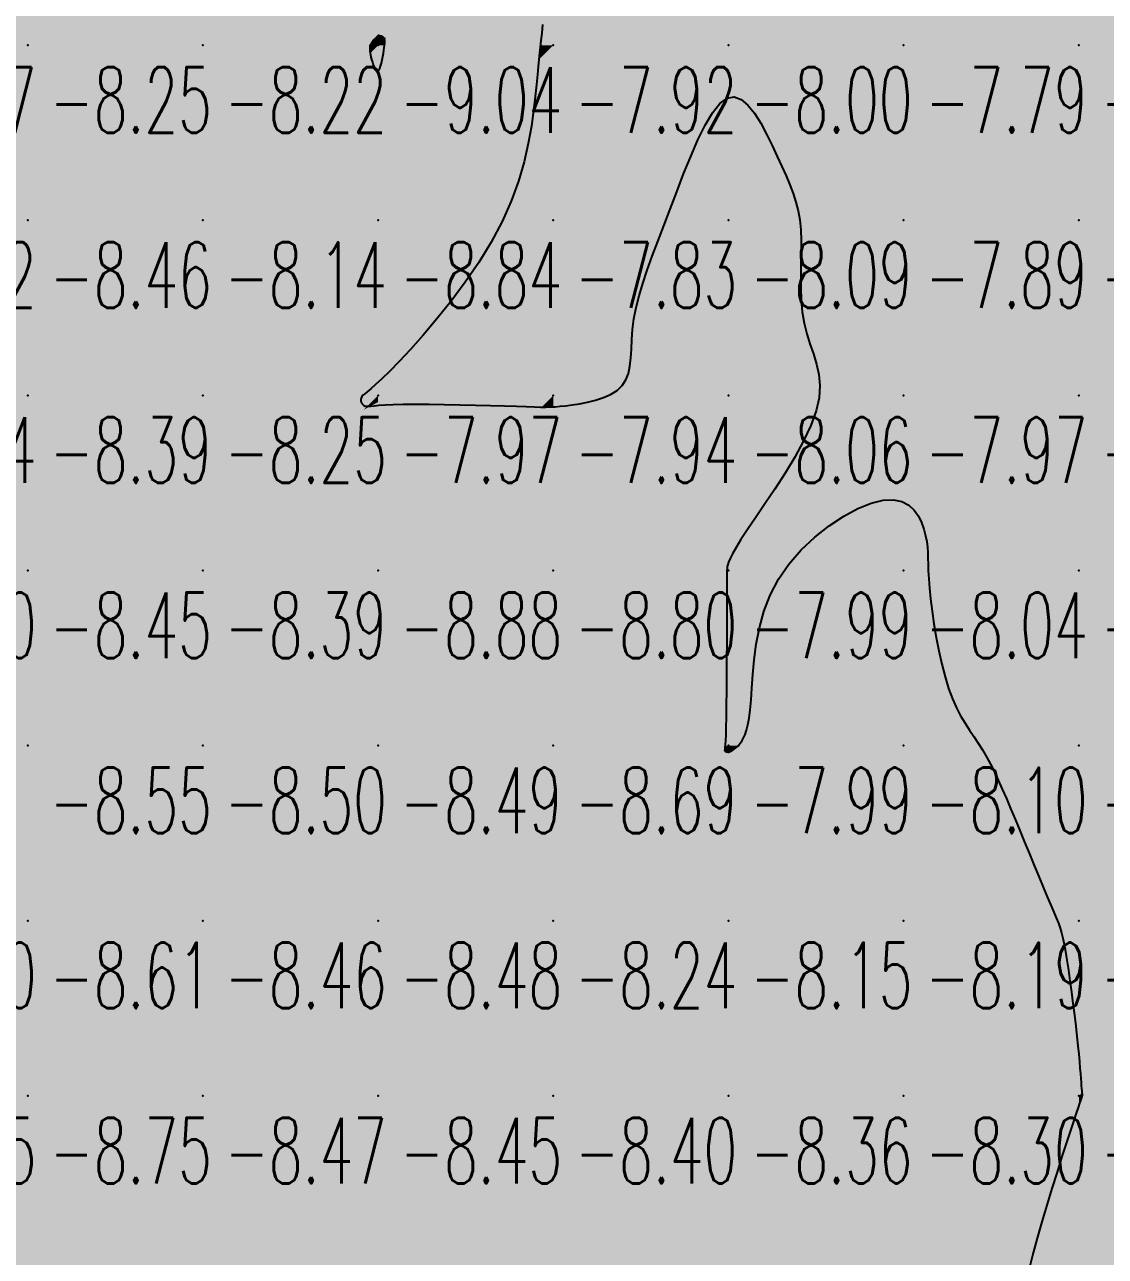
# Model space of a CAD drawing. Header units: millimetres. Extents: x 88261 to 90953, y 390274 to 392322.
# Drawn here: x 90070.1 to 90131.8, y 391238.1 to 391308.4 of the extents above; entities that cross this region are included whole.
import ezdxf
from ezdxf.enums import TextEntityAlignment as Align

# ---------------------------------------------------------------- set-up
doc = ezdxf.new("R2010")
doc.units = ezdxf.units.MM
doc.header["$LTSCALE"] = 25
for name, color, linetype in [('CN_03_00', 7, 'Continuous'), ('COTEAlt', 7, 'Continuous'), ('TN_COLORIAGE', 7, 'Continuous')]:
    doc.layers.add(name, color=color, linetype=linetype)
doc.styles.add('Simplex 1.0', font='Simplex.shx', dxfattribs={"width": 0.99, "height": 2.5})
doc.styles.get("Standard").update_dxf_attribs({"font": 'times.ttf'})

# ---------------------------------------------------------------- blocks, each defined once
blk = doc.blocks.new('COTE')
at = {"color": 0}
blk.add_point((0, 0), dxfattribs=at)
at = {"layer": 'COTEAlt'}
blk.add_attdef('ALT', text='', height=3.75, dxfattribs=at).set_placement((1.25, -1.25), align=Align.TOP_LEFT)

msp = doc.modelspace()

# ---------------------------------------------------------------- linework, layer by layer
at = {"layer": 'CN_03_00', "elevation": -8, "flags": 128}
msp.add_lwpolyline([(90099.638, 391308.425), (90099.588, 391307.924), (90099.544, 391307.503), (90099.505, 391307.134), (90099.466, 391306.786), (90099.428, 391306.428), (90099.386, 391306.032), (90099.338, 391305.566), (90099.283, 391305), (90099.216, 391304.313), (90099.126, 391303.512), (90098.998, 391302.612), (90098.82, 391301.628), (90098.578, 391300.576), (90098.259, 391299.471), (90097.849, 391298.328), (90097.334, 391297.162), (90096.709, 391295.99), (90095.994, 391294.83), (90095.219, 391293.7), (90094.412, 391292.62), (90093.602, 391291.608), (90092.817, 391290.683), (90092.087, 391289.864), (90091.44, 391289.171), (90090.898, 391288.614), (90090.456, 391288.183), (90090.105, 391287.858), (90089.832, 391287.621), (90089.628, 391287.452), (90089.481, 391287.333), (90089.38, 391287.245), (90089.315, 391287.169), (90089.276, 391287.091), (90089.259, 391287.009), (90089.262, 391286.927), (90089.283, 391286.848), (90089.321, 391286.776), (90089.371, 391286.713), (90089.433, 391286.664), (90089.504, 391286.631), (90089.585, 391286.616), (90089.688, 391286.617), (90089.83, 391286.63), (90090.026, 391286.651), (90090.293, 391286.677), (90090.645, 391286.702), (90091.098, 391286.724), (90091.669, 391286.739), (90092.365, 391286.744), (90093.16, 391286.739), (90094.021, 391286.726), (90094.915, 391286.708), (90095.807, 391286.686), (90096.665, 391286.662), (90097.454, 391286.638), (90098.141, 391286.616), (90098.703, 391286.597), (90099.154, 391286.582), (90099.519, 391286.574), (90099.825, 391286.572), (90100.096, 391286.578), (90100.358, 391286.592), (90100.635, 391286.617), (90100.953, 391286.652), (90101.329, 391286.7), (90101.752, 391286.766), (90102.202, 391286.853), (90102.66, 391286.967), (90103.107, 391287.114), (90103.522, 391287.298), (90103.887, 391287.524), (90104.183, 391287.798), (90104.395, 391288.122), (90104.536, 391288.496), (90104.623, 391288.917), (90104.673, 391289.381), (90104.703, 391289.886), (90104.732, 391290.429), (90104.776, 391291.007), (90104.854, 391291.617), (90104.978, 391292.257), (90105.149, 391292.93), (90105.361, 391293.64), (90105.612, 391294.39), (90105.897, 391295.184), (90106.212, 391296.026), (90106.552, 391296.919), (90106.913, 391297.867), (90107.292, 391298.867), (90107.686, 391299.886), (90108.09, 391300.886), (90108.502, 391301.827), (90108.92, 391302.669), (90109.339, 391303.374), (90109.757, 391303.902), (90110.171, 391304.214), (90110.577, 391304.283), (90110.974, 391304.136), (90111.36, 391303.812), (90111.731, 391303.349), (90112.086, 391302.786), (90112.423, 391302.163), (90112.739, 391301.518), (90113.032, 391300.89), (90113.301, 391300.31), (90113.543, 391299.772), (90113.757, 391299.264), (90113.943, 391298.772), (90114.098, 391298.283), (90114.222, 391297.783), (90114.314, 391297.259), (90114.371, 391296.697), (90114.396, 391296.089), (90114.397, 391295.442), (90114.387, 391294.766), (90114.376, 391294.074), (90114.376, 391293.377), (90114.399, 391292.687), (90114.457, 391292.014), (90114.56, 391291.371), (90114.715, 391290.763), (90114.902, 391290.181), (90115.095, 391289.609), (90115.269, 391289.032), (90115.397, 391288.433), (90115.455, 391287.798), (90115.416, 391287.11), (90115.254, 391286.356), (90114.955, 391285.525), (90114.538, 391284.638), (90114.036, 391283.72), (90113.479, 391282.796), (90112.899, 391281.894), (90112.327, 391281.039), (90111.794, 391280.257), (90111.331, 391279.574), (90110.963, 391279.009), (90110.683, 391278.555), (90110.48, 391278.199), (90110.341, 391277.925), (90110.253, 391277.722), (90110.204, 391277.574), (90110.181, 391277.467), (90110.172, 391277.389), (90110.166, 391277.324), (90110.161, 391277.251), (90110.157, 391277.151), (90110.154, 391277.002), (90110.152, 391276.784), (90110.15, 391276.475), (90110.149, 391276.056), (90110.148, 391275.504), (90110.147, 391274.808), (90110.146, 391273.998), (90110.145, 391273.111), (90110.142, 391272.184), (90110.138, 391271.255), (90110.133, 391270.363), (90110.125, 391269.546), (90110.115, 391268.841), (90110.102, 391268.276), (90110.088, 391267.843), (90110.073, 391267.523), (90110.059, 391267.298), (90110.047, 391267.148), (90110.039, 391267.057), (90110.036, 391267.004), (90110.039, 391266.972), (90110.049, 391266.945), (90110.066, 391266.922), (90110.091, 391266.902), (90110.122, 391266.887), (90110.16, 391266.878), (90110.205, 391266.875), (90110.256, 391266.88), (90110.313, 391266.894), (90110.376, 391266.917), (90110.445, 391266.95), (90110.518, 391266.994), (90110.596, 391267.049), (90110.677, 391267.117), (90110.761, 391267.198), (90110.847, 391267.292), (90110.935, 391267.401), (90111.024, 391267.527), (90111.112, 391267.68), (90111.198, 391267.873), (90111.281, 391268.117), (90111.358, 391268.425), (90111.429, 391268.808), (90111.491, 391269.28), (90111.544, 391269.851), (90111.588, 391270.528), (90111.64, 391271.298), (90111.716, 391272.14), (90111.835, 391273.035), (90112.015, 391273.963), (90112.275, 391274.904), (90112.632, 391275.839), (90113.104, 391276.747), (90113.702, 391277.61), (90114.404, 391278.413), (90115.179, 391279.144), (90115.996, 391279.79), (90116.825, 391280.337), (90117.636, 391280.772), (90118.399, 391281.082), (90119.083, 391281.253), (90119.664, 391281.28), (90120.146, 391281.18), (90120.538, 391280.975), (90120.85, 391280.691), (90121.093, 391280.35), (90121.276, 391279.977), (90121.409, 391279.595), (90121.501, 391279.228), (90121.563, 391278.892), (90121.601, 391278.579), (90121.623, 391278.272), (90121.634, 391277.953), (90121.643, 391277.607), (90121.655, 391277.216), (90121.678, 391276.764), (90121.718, 391276.234), (90121.781, 391275.617), (90121.868, 391274.927), (90121.976, 391274.187), (90122.105, 391273.419), (90122.254, 391272.644), (90122.423, 391271.885), (90122.609, 391271.164), (90122.812, 391270.502), (90123.031, 391269.915), (90123.262, 391269.397), (90123.503, 391268.935), (90123.751, 391268.515), (90124.001, 391268.125), (90124.252, 391267.752), (90124.5, 391267.383), (90124.742, 391267.005), (90124.976, 391266.606), (90125.203, 391266.183), (90125.427, 391265.735), (90125.651, 391265.259), (90125.878, 391264.753), (90126.111, 391264.215), (90126.352, 391263.644), (90126.606, 391263.037), (90126.873, 391262.396), (90127.149, 391261.733), (90127.428, 391261.062), (90127.704, 391260.4), (90127.97, 391259.761), (90128.221, 391259.16), (90128.45, 391258.613), (90128.652, 391258.135), (90128.822, 391257.734), (90128.964, 391257.396), (90129.081, 391257.099), (90129.181, 391256.822), (90129.266, 391256.543), (90129.343, 391256.24), (90129.417, 391255.893), (90129.492, 391255.481), (90129.572, 391254.987), (90129.657, 391254.424), (90129.743, 391253.811), (90129.83, 391253.166), (90129.915, 391252.506), (90129.996, 391251.852), (90130.071, 391251.22), (90130.138, 391250.63), (90130.194, 391250.096), (90130.241, 391249.619), (90130.28, 391249.197), (90130.312, 391248.826), (90130.338, 391248.504), (90130.359, 391248.228), (90130.377, 391247.996), (90130.391, 391247.804), (90130.404, 391247.65), (90130.415, 391247.529), (90130.424, 391247.435), (90130.43, 391247.363), (90130.433, 391247.308), (90130.433, 391247.265), (90130.429, 391247.227), (90130.421, 391247.19), (90130.408, 391247.146), (90130.386, 391247.08), (90130.349, 391246.976), (90130.293, 391246.815), (90130.212, 391246.581), (90130.102, 391246.257), (90129.957, 391245.824), (90129.773, 391245.268), (90129.546, 391244.577), (90129.286, 391243.773), (90129.003, 391242.888), (90128.709, 391241.95), (90128.414, 391240.989), (90128.129, 391240.035), (90127.866, 391239.118), (90127.635, 391238.267), (90127.446, 391237.504)], dxfattribs=at)
at = {"layer": 'CN_03_00', "elevation": -9, "flags": 128}
msp.add_lwpolyline([(90090.287, 391305.799), (90090.338, 391305.905), (90090.387, 391306.049), (90090.434, 391306.219), (90090.476, 391306.406), (90090.515, 391306.598), (90090.549, 391306.785), (90090.578, 391306.956), (90090.602, 391307.103), (90090.62, 391307.226), (90090.633, 391307.328), (90090.639, 391307.412), (90090.638, 391307.482), (90090.632, 391307.539), (90090.618, 391307.587), (90090.597, 391307.629), (90090.569, 391307.666), (90090.535, 391307.699), (90090.495, 391307.726), (90090.45, 391307.746), (90090.4, 391307.758), (90090.347, 391307.761), (90090.29, 391307.752), (90090.232, 391307.732), (90090.171, 391307.699), (90090.111, 391307.655), (90090.051, 391307.602), (90089.994, 391307.541), (90089.941, 391307.475), (90089.892, 391307.406), (90089.85, 391307.335), (90089.816, 391307.265), (90089.79, 391307.196), (90089.773, 391307.127), (90089.765, 391307.055), (90089.765, 391306.977), (90089.772, 391306.892), (90089.787, 391306.797), (90089.81, 391306.688), (90089.839, 391306.564), (90089.876, 391306.423), (90089.918, 391306.275), (90089.965, 391306.127), (90090.015, 391305.99), (90090.068, 391305.873), (90090.123, 391305.786), (90090.178, 391305.739), (90090.233, 391305.742), (90090.287, 391305.799)], close=True, dxfattribs=at)
at = {"layer": 'TN_COLORIAGE', "color": 171}
for points in [[(90060.249, 391317.239, -8.412), (90060.249, 391307.239, -8.412), (90070.249, 391317.239, -8.412)], [(90060.249, 391307.239, -8.412), (90070.249, 391307.239, -8.412), (90070.249, 391317.239, -8.412)], [(90070.249, 391317.239, -8.304), (90070.249, 391307.239, -8.304), (90080.249, 391317.239, -8.304)], [(90070.249, 391307.239, -8.304), (90080.249, 391307.239, -8.304), (90080.249, 391317.239, -8.304)], [(90080.249, 391317.239, -8.355), (90080.249, 391307.239, -8.355), (90090.249, 391317.239, -8.355)], [(90090.249, 391307.872, -8.22), (90089.72, 391307.239, -8.22), (90090.249, 391317.239, -8.22), (90080.249, 391307.239, -8.22)], [(90090.249, 391307.872, -8.02), (90090.674, 391307.665, -8.02), (90090.249, 391317.239, -8.02), (90100.249, 391317.239, -8.02)], [(90090.674, 391307.665, -8), (90090.637, 391307.239, -8), (90100.249, 391317.239, -8), (90099.547, 391307.239, -8)], [(90099.547, 391307.239, -8.02), (90100.249, 391315.212, -8.02), (90100.249, 391317.239, -8.02)], [(90060.249, 391307.239, -8.25), (90060.249, 391297.239, -8.25), (90070.249, 391307.239, -8.25)], [(90060.249, 391297.239, -8.25), (90070.249, 391297.239, -8.25), (90070.249, 391307.239, -8.25)], [(90070.249, 391307.239, -8.22), (90070.249, 391297.239, -8.22), (90080.249, 391307.239, -8.22)], [(90070.249, 391297.239, -8.22), (90080.249, 391297.239, -8.22), (90080.249, 391307.239, -8.22)], [(90089.72, 391307.239, -8.139), (90089.767, 391306.758, -8.139), (90080.249, 391307.239, -8.139), (90080.249, 391297.239, -8.139)], [(90090.249, 391305.113, -8), (90090.637, 391307.239, -8), (90090.249, 391297.239, -8), (90099.547, 391307.239, -8)], [(90099.547, 391307.239, -8.839), (90099.39, 391306.381, -8.839), (90090.249, 391297.239, -8.839)], [(90090.249, 391305.113, -8.139), (90089.767, 391306.758, -8.139), (90090.249, 391297.239, -8.139), (90080.249, 391297.239, -8.139)], [(90098.591, 391297.239, -8.839), (90099.39, 391306.381, -8.839), (90090.249, 391297.239, -8.839)], [(90106.729, 391297.239, -8.09), (90110.249, 391306.939, -8.09), (90110.249, 391297.239, -8.09)], [(90113.3, 391300.29, -8.09), (90110.249, 391306.939, -8.09), (90110.249, 391297.239, -8.09)], [(90113.3, 391300.29, -8.09), (90114.746, 391297.239, -8.09), (90110.249, 391297.239, -8.09)], [(90060.249, 391297.239, -8.459), (90060.249, 391287.239, -8.459), (90070.249, 391297.239, -8.459)], [(90060.249, 391287.239, -8.459), (90070.249, 391287.239, -8.459), (90070.249, 391297.239, -8.459)], [(90070.249, 391297.239, -8.139), (90070.249, 391287.239, -8.139), (90080.249, 391297.239, -8.139)], [(90070.249, 391287.239, -8.139), (90080.249, 391287.239, -8.139), (90080.249, 391297.239, -8.139)], [(90080.249, 391297.239, -8.839), (90080.249, 391287.239, -8.839), (90090.249, 391297.239, -8.839)], [(90090.249, 391297.239, -8), (90090.249, 391287.636, -8), (90080.249, 391287.239, -8), (90089.052, 391287.239, -8)], [(90098.591, 391297.239, -8.839), (90090.249, 391287.636, -8.839), (90090.249, 391297.239, -8.839)], [(90106.729, 391297.239, -8.09), (90104.315, 391291.306, -8.09), (90110.249, 391297.239, -8.09)], [(90110.249, 391297.239, -8), (90104.315, 391291.306, -8), (90110.249, 391287.239, -8), (90105.133, 391287.239, -8)], [(90110.249, 391297.239, -8), (90114.746, 391297.239, -8), (90110.249, 391287.239, -8), (90113.946, 391290.936, -8)], [(90113.946, 391290.936, -8.065), (90116.833, 391287.239, -8.065), (90110.249, 391287.239, -8.065)], [(90060.249, 391287.239, -8.386), (90060.249, 391277.239, -8.386), (90070.249, 391287.239, -8.386)], [(90060.249, 391277.239, -8.386), (90070.249, 391277.239, -8.386), (90070.249, 391287.239, -8.386)], [(90070.249, 391287.239, -8.255), (90070.249, 391277.239, -8.255), (90080.249, 391287.239, -8.255)], [(90070.249, 391277.239, -8.255), (90080.249, 391277.239, -8.255), (90080.249, 391287.239, -8.255)], [(90080.249, 391277.239, -8), (90089.431, 391286.421, -8), (90080.249, 391287.239, -8), (90089.052, 391287.239, -8)], [(90090.249, 391277.239, -8), (90090.249, 391286.859, -8), (90080.249, 391277.239, -8), (90089.431, 391286.421, -8)], [(90099.587, 391286.578, -8.876), (90090.249, 391286.859, -8.876), (90090.249, 391277.239, -8.876)], [(90100.249, 391277.239, -8), (90100.249, 391286.524, -8), (90110.249, 391287.239, -8), (90105.133, 391287.239, -8)], [(90100.249, 391277.239, -8), (90110.16, 391277.239, -8), (90110.249, 391287.239, -8), (90110.249, 391278.241, -8)], [(90116.833, 391287.239, -8.065), (90110.249, 391278.241, -8.065), (90110.249, 391287.239, -8.065)], [(90090.249, 391277.239, -8), (90099.587, 391286.578, -8), (90100.249, 391277.239, -8), (90100.249, 391286.524, -8)], [(90120.249, 391282.867, -8.043), (90111.678, 391277.239, -8.043), (90120.249, 391277.239, -8.043)], [(90121.824, 391278.815, -8.043), (90120.249, 391282.867, -8.043), (90120.249, 391277.239, -8.043)], [(90121.461, 391277.239, -8.043), (90121.824, 391278.815, -8.043), (90120.249, 391277.239, -8.043)], [(90060.249, 391277.239, -8.451), (90060.249, 391267.239, -8.451), (90070.249, 391277.239, -8.451)], [(90060.249, 391267.239, -8.451), (90070.249, 391267.239, -8.451), (90070.249, 391277.239, -8.451)], [(90070.249, 391277.239, -8.389), (90070.249, 391267.239, -8.389), (90080.249, 391277.239, -8.389)], [(90070.249, 391267.239, -8.389), (90080.249, 391267.239, -8.389), (90080.249, 391277.239, -8.389)], [(90080.249, 391277.239, -8.876), (90080.249, 391267.239, -8.876), (90090.249, 391277.239, -8.876)], [(90080.249, 391267.239, -8.876), (90090.249, 391267.239, -8.876), (90090.249, 391277.239, -8.876)], [(90090.249, 391277.239, -8.805), (90090.249, 391267.239, -8.805), (90100.249, 391277.239, -8.805)], [(90090.249, 391267.239, -8.805), (90100.249, 391267.239, -8.805), (90100.249, 391277.239, -8.805)], [(90100.249, 391277.239, -8), (90110.16, 391277.239, -8), (90100.249, 391267.239, -8), (90110.145, 391277.136, -8)], [(90110.145, 391277.136, -8.69), (90110.146, 391267.239, -8.69), (90100.249, 391267.239, -8.69)], [(90120.249, 391267.239, -8), (90110.924, 391267.239, -8), (90120.249, 391277.239, -8), (90111.666, 391268.656, -8)], [(90111.678, 391277.239, -8.043), (90111.666, 391268.656, -8.043), (90120.249, 391277.239, -8.043)], [(90120.249, 391267.239, -8), (90122.642, 391269.633, -8), (90120.249, 391277.239, -8), (90121.461, 391277.239, -8)], [(90122.642, 391269.633, -8.099), (90124.841, 391267.239, -8.099), (90120.249, 391267.239, -8.099)], [(90060.249, 391267.239, -8.549), (90060.249, 391257.239, -8.549), (90070.249, 391267.239, -8.549)], [(90060.249, 391257.239, -8.549), (90070.249, 391257.239, -8.549), (90070.249, 391267.239, -8.549)], [(90070.249, 391267.239, -8.499), (90070.249, 391257.239, -8.499), (90080.249, 391267.239, -8.499)], [(90070.249, 391257.239, -8.499), (90080.249, 391257.239, -8.499), (90080.249, 391267.239, -8.499)], [(90080.249, 391267.239, -8.488), (90080.249, 391257.239, -8.488), (90090.249, 391267.239, -8.488)], [(90080.249, 391257.239, -8.488), (90090.249, 391257.239, -8.488), (90090.249, 391267.239, -8.488)], [(90090.249, 391267.239, -8.69), (90090.249, 391257.239, -8.69), (90100.249, 391267.239, -8.69)], [(90090.249, 391257.239, -8.69), (90100.249, 391257.239, -8.69), (90100.249, 391267.239, -8.69)], [(90100.249, 391267.239, -8), (90110.146, 391267.239, -8), (90100.249, 391257.239, -8), (90109.96, 391266.95, -8)], [(90100.249, 391257.239, -8), (90109.96, 391266.95, -8), (90110.249, 391257.239, -8), (90110.249, 391266.793, -8)], [(90110.249, 391257.239, -8), (90110.249, 391266.793, -8), (90120.249, 391267.239, -8), (90110.924, 391267.239, -8)], [(90110.249, 391257.239, -8.099), (90120.249, 391257.239, -8.099), (90120.249, 391267.239, -8.099)], [(90120.249, 391257.239, -8), (90126.446, 391263.437, -8), (90120.249, 391267.239, -8), (90124.841, 391267.239, -8)], [(90126.446, 391263.437, -8.19), (90129.011, 391257.239, -8.19), (90120.249, 391257.239, -8.19)], [(90060.249, 391257.239, -8.608), (90060.249, 391247.239, -8.608), (90070.249, 391257.239, -8.608)], [(90060.249, 391247.239, -8.608), (90070.249, 391247.239, -8.608), (90070.249, 391257.239, -8.608)], [(90070.249, 391257.239, -8.464), (90070.249, 391247.239, -8.464), (90080.249, 391257.239, -8.464)], [(90070.249, 391247.239, -8.464), (90080.249, 391247.239, -8.464), (90080.249, 391257.239, -8.464)], [(90080.249, 391257.239, -8.48), (90080.249, 391247.239, -8.48), (90090.249, 391257.239, -8.48)], [(90080.249, 391247.239, -8.48), (90090.249, 391247.239, -8.48), (90090.249, 391257.239, -8.48)], [(90090.249, 391257.239, -8.24), (90090.249, 391247.239, -8.24), (90100.249, 391257.239, -8.24)], [(90090.249, 391247.239, -8.24), (90100.249, 391247.239, -8.24), (90100.249, 391257.239, -8.24)], [(90100.249, 391257.239, -8.153), (90100.249, 391247.239, -8.153), (90110.249, 391257.239, -8.153)], [(90100.249, 391247.239, -8.153), (90110.249, 391247.239, -8.153), (90110.249, 391257.239, -8.153)], [(90110.249, 391257.239, -8.19), (90110.249, 391247.239, -8.19), (90120.249, 391257.239, -8.19)], [(90110.249, 391247.239, -8.19), (90120.249, 391247.239, -8.19), (90120.249, 391257.239, -8.19)], [(90120.249, 391247.239, -8), (90129.423, 391256.413, -8), (90120.249, 391257.239, -8), (90129.011, 391257.239, -8)], [(90120.249, 391247.239, -8), (90129.423, 391256.413, -8), (90130.249, 391247.239, -8), (90130.249, 391249.992, -8)], [(90130.408, 391247.399, -8.01), (90130.249, 391249.992, -8.01), (90130.249, 391247.239, -8.01)], [(90060.249, 391247.239, -8.753), (90060.249, 391237.239, -8.753), (90070.249, 391247.239, -8.753)], [(90060.249, 391237.239, -8.753), (90070.249, 391237.239, -8.753), (90070.249, 391247.239, -8.753)], [(90070.249, 391247.239, -8.468), (90070.249, 391237.239, -8.468), (90080.249, 391247.239, -8.468)], [(90070.249, 391237.239, -8.468), (90080.249, 391237.239, -8.468), (90080.249, 391247.239, -8.468)], [(90080.249, 391247.239, -8.451), (90080.249, 391237.239, -8.451), (90090.249, 391247.239, -8.451)], [(90080.249, 391237.239, -8.451), (90090.249, 391237.239, -8.451), (90090.249, 391247.239, -8.451)], [(90090.249, 391247.239, -8.403), (90090.249, 391237.239, -8.403), (90100.249, 391247.239, -8.403)], [(90090.249, 391237.239, -8.403), (90100.249, 391237.239, -8.403), (90100.249, 391247.239, -8.403)], [(90100.249, 391247.239, -8.36), (90100.249, 391237.239, -8.36), (90110.249, 391247.239, -8.36)], [(90100.249, 391237.239, -8.36), (90110.249, 391237.239, -8.36), (90110.249, 391247.239, -8.36)], [(90110.249, 391247.239, -8.298), (90110.249, 391237.239, -8.298), (90120.249, 391247.239, -8.298)], [(90110.249, 391237.239, -8.298), (90120.249, 391237.239, -8.298), (90120.249, 391247.239, -8.298)], [(90120.249, 391247.239, -8.01), (90120.249, 391237.239, -8.01), (90130.249, 391247.239, -8.01)], [(90120.249, 391237.239, -8), (90127.173, 391237.239, -8), (90130.249, 391247.239, -8), (90130.249, 391246.782, -8)], [(90130.408, 391247.399, -8.01), (90130.468, 391247.239, -8.01), (90130.249, 391247.239, -8.01)], [(90130.468, 391247.239, -8.01), (90130.249, 391246.782, -8.01), (90130.249, 391247.239, -8.01)]]:
    msp.add_solid(points, dxfattribs=at)
at = {"layer": 'TN_COLORIAGE', "color": 161}
for points in [[(90100.249, 391315.212, -7.896), (90101.861, 391317.239, -7.896), (90100.249, 391307.239, -7.896), (90110.249, 391317.239, -7.896)], [(90100.249, 391307.239, -7.896), (90110.249, 391307.239, -7.896), (90110.249, 391317.239, -7.896)], [(90110.249, 391317.239, -7.841), (90110.249, 391307.239, -7.841), (90120.249, 391317.239, -7.841)], [(90110.249, 391307.239, -7.841), (90120.249, 391307.239, -7.841), (90120.249, 391317.239, -7.841)], [(90120.249, 391317.239, -7.595), (90120.249, 391307.239, -7.595), (90130.249, 391317.239, -7.595)], [(90120.249, 391307.239, -7.595), (90130.249, 391307.239, -7.595), (90130.249, 391317.239, -7.595)], [(90130.249, 391317.239, -7.249), (90130.249, 391307.239, -7.249), (90140.249, 391317.239, -7.249)], [(90130.249, 391307.239, -7), (90140.16, 391307.239, -7), (90140.249, 391317.239, -7), (90140.249, 391307.476, -7)], [(90100.249, 391315.212, -7.921), (90099.547, 391307.239, -7.921), (90100.249, 391307.239, -7.921)], [(90099.39, 391306.381, -7.833), (90098.591, 391297.239, -7.833), (90100.249, 391307.239, -7.833), (90100.249, 391297.239, -7.833)], [(90099.39, 391306.381, -7.921), (90099.547, 391307.239, -7.921), (90100.249, 391307.239, -7.921)], [(90100.249, 391307.239, -7.997), (90100.249, 391297.239, -7.997), (90110.249, 391307.239, -7.997)], [(90110.249, 391306.939, -7.833), (90106.729, 391297.239, -7.833), (90110.249, 391307.239, -7.833), (90100.249, 391297.239, -7.833)], [(90110.249, 391306.939, -7.794), (90113.3, 391300.29, -7.794), (90110.249, 391307.239, -7.794), (90120.249, 391307.239, -7.794)], [(90114.746, 391297.239, -7.794), (90113.3, 391300.29, -7.794), (90120.249, 391297.239, -7.794), (90120.249, 391307.239, -7.794)], [(90120.249, 391307.239, -7.672), (90120.249, 391297.239, -7.672), (90130.249, 391307.239, -7.672)], [(90120.249, 391297.239, -7.672), (90130.249, 391297.239, -7.672), (90130.249, 391307.239, -7.672)], [(90130.249, 391297.239, -7), (90140.169, 391307.16, -7), (90130.249, 391307.239, -7), (90140.16, 391307.239, -7)], [(90139.871, 391297.239, -7.753), (90140.169, 391307.16, -7.753), (90130.249, 391297.239, -7.753)], [(90090.249, 391287.636, -7.833), (90098.591, 391297.239, -7.833), (90090.249, 391287.239, -7.833), (90100.249, 391297.239, -7.833)], [(90090.249, 391287.239, -7.833), (90100.249, 391287.239, -7.833), (90100.249, 391297.239, -7.833)], [(90104.315, 391291.306, -7.833), (90106.729, 391297.239, -7.833), (90100.249, 391287.239, -7.833), (90100.249, 391297.239, -7.833)], [(90113.946, 391290.936, -7.889), (90114.746, 391297.239, -7.889), (90120.249, 391297.239, -7.889)], [(90116.833, 391287.239, -7.889), (90113.946, 391290.936, -7.889), (90120.249, 391287.239, -7.889), (90120.249, 391297.239, -7.889)], [(90120.249, 391297.239, -7.753), (90120.249, 391287.239, -7.753), (90130.249, 391297.239, -7.753)], [(90120.249, 391287.239, -7.753), (90130.249, 391287.239, -7.753), (90130.249, 391297.239, -7.753)], [(90130.249, 391287.239, -7), (90139.878, 391296.869, -7), (90130.249, 391297.239, -7), (90139.871, 391297.239, -7)], [(90130.249, 391287.239, -7), (90139.878, 391296.869, -7), (90140.249, 391287.239, -7), (90140.249, 391296.668, -7)], [(90105.133, 391287.239, -7.938), (90104.315, 391291.306, -7.938), (90100.249, 391287.239, -7.938)], [(90089.052, 391287.239, -7.965), (90090.249, 391287.636, -7.965), (90090.249, 391287.239, -7.965)], [(90089.052, 391287.239, -7.965), (90089.431, 391286.421, -7.965), (90090.249, 391287.239, -7.965)], [(90089.431, 391286.421, -7.965), (90090.249, 391286.859, -7.965), (90090.249, 391287.239, -7.965)], [(90090.249, 391286.859, -7.938), (90099.587, 391286.578, -7.938), (90090.249, 391287.239, -7.938), (90100.249, 391287.239, -7.938)], [(90100.249, 391286.524, -7.938), (90099.587, 391286.578, -7.938), (90100.249, 391287.239, -7.938)], [(90105.133, 391287.239, -7.938), (90100.249, 391286.524, -7.938), (90100.249, 391287.239, -7.938)], [(90110.249, 391278.241, -7.966), (90116.833, 391287.239, -7.966), (90110.249, 391277.239, -7.966), (90120.249, 391287.239, -7.966)], [(90111.678, 391277.239, -7.966), (90120.249, 391282.867, -7.966), (90110.249, 391277.239, -7.966), (90120.249, 391287.239, -7.966)], [(90120.249, 391282.867, -7.768), (90121.824, 391278.815, -7.768), (90120.249, 391287.239, -7.768), (90130.249, 391287.239, -7.768)], [(90121.824, 391278.815, -7.686), (90121.461, 391277.239, -7.686), (90130.249, 391287.239, -7.686), (90130.249, 391277.239, -7.686)], [(90130.249, 391287.239, -7.488), (90130.249, 391277.239, -7.488), (90140.249, 391287.239, -7.488)], [(90130.249, 391277.239, -7.488), (90140.249, 391277.239, -7.488), (90140.249, 391287.239, -7.488)], [(90110.249, 391278.241, -7.993), (90110.16, 391277.239, -7.993), (90110.249, 391277.239, -7.993)], [(90110.145, 391277.136, -7.993), (90110.16, 391277.239, -7.993), (90110.249, 391277.239, -7.993)], [(90110.146, 391267.239, -7.993), (90110.145, 391277.136, -7.993), (90110.249, 391267.239, -7.993), (90110.249, 391277.239, -7.993)], [(90111.666, 391268.656, -7.993), (90111.678, 391277.239, -7.993), (90110.249, 391267.239, -7.993), (90110.249, 391277.239, -7.993)], [(90121.461, 391277.239, -7.686), (90122.642, 391269.633, -7.686), (90130.249, 391277.239, -7.686)], [(90124.841, 391267.239, -7.686), (90122.642, 391269.633, -7.686), (90130.249, 391267.239, -7.686), (90130.249, 391277.239, -7.686)], [(90130.249, 391277.239, -7.371), (90130.249, 391267.239, -7.371), (90140.249, 391277.239, -7.371)], [(90130.249, 391267.239, -7.371), (90140.249, 391267.239, -7.371), (90140.249, 391277.239, -7.371)], [(90111.666, 391268.656, -7.993), (90110.924, 391267.239, -7.993), (90110.249, 391267.239, -7.993)], [(90109.96, 391266.95, -7.993), (90110.146, 391267.239, -7.993), (90110.249, 391267.239, -7.993)], [(90110.249, 391266.793, -7.993), (90109.96, 391266.95, -7.993), (90110.249, 391267.239, -7.993)], [(90110.924, 391267.239, -7.993), (90110.249, 391266.793, -7.993), (90110.249, 391267.239, -7.993)], [(90124.841, 391267.239, -7.884), (90126.446, 391263.437, -7.884), (90130.249, 391267.239, -7.884)], [(90129.011, 391257.239, -7.884), (90126.446, 391263.437, -7.884), (90130.249, 391257.239, -7.884), (90130.249, 391267.239, -7.884)], [(90130.249, 391267.239, -7.151), (90130.249, 391257.239, -7.151), (90140.249, 391267.239, -7.151)], [(90130.249, 391257.239, -7.151), (90140.249, 391257.239, -7.151), (90140.249, 391267.239, -7.151)], [(90129.011, 391257.239, -7.973), (90129.423, 391256.413, -7.973), (90130.249, 391257.239, -7.973)], [(90130.249, 391249.992, -7.973), (90129.423, 391256.413, -7.973), (90130.249, 391257.239, -7.973)], [(90130.249, 391249.992, -7.37), (90130.408, 391247.399, -7.37), (90130.249, 391257.239, -7.37), (90140.249, 391257.239, -7.37)], [(90130.468, 391247.239, -7.37), (90130.408, 391247.399, -7.37), (90140.249, 391247.239, -7.37), (90140.249, 391257.239, -7.37)], [(90130.249, 391246.782, -7.545), (90130.468, 391247.239, -7.545), (90130.249, 391237.239, -7.545), (90140.249, 391247.239, -7.545)], [(90130.249, 391237.239, -7.545), (90140.249, 391237.239, -7.545), (90140.249, 391247.239, -7.545)], [(90130.249, 391246.782, -7.788), (90127.173, 391237.239, -7.788), (90130.249, 391237.239, -7.788)]]:
    msp.add_solid(points, dxfattribs=at)
at = {"layer": 'TN_COLORIAGE', "color": 181}
for points in [[(90089.72, 391307.239, -9.044), (90090.249, 391307.872, -9.044), (90090.249, 391307.239, -9.044)], [(90090.674, 391307.665, -9.044), (90090.249, 391307.872, -9.044), (90090.249, 391307.239, -9.044)], [(90089.767, 391306.758, -9.044), (90089.72, 391307.239, -9.044), (90090.249, 391307.239, -9.044)], [(90089.767, 391306.758, -9.044), (90090.249, 391305.113, -9.044), (90090.249, 391307.239, -9.044)], [(90090.637, 391307.239, -9.044), (90090.674, 391307.665, -9.044), (90090.249, 391307.239, -9.044)], [(90090.637, 391307.239, -9.044), (90090.249, 391305.113, -9.044), (90090.249, 391307.239, -9.044)]]:
    msp.add_solid(points, dxfattribs=at)

# ---------------------------------------------------------------- block references
at = {"layer": 'COTEAlt'}
ref = msp.add_blockref('COTE', (90060.249, 391307.239), dxfattribs=at)
ref.add_attrib('ALT', '-8.37', dxfattribs={"height": 3.75, "style": 'Simplex 1.0', "width": 0.6}).set_placement((90061.499, 391305.989), align=Align.TOP_LEFT)
ref = msp.add_blockref('COTE', (90070.249, 391307.239), dxfattribs=at)
ref.add_attrib('ALT', '-8.25', dxfattribs={"height": 3.75, "style": 'Simplex 1.0', "width": 0.6}).set_placement((90071.499, 391305.989), align=Align.TOP_LEFT)
ref = msp.add_blockref('COTE', (90080.249, 391307.239), dxfattribs=at)
ref.add_attrib('ALT', '-8.22', dxfattribs={"height": 3.75, "style": 'Simplex 1.0', "width": 0.6}).set_placement((90081.499, 391305.989), align=Align.TOP_LEFT)
ref = msp.add_blockref('COTE', (90090.249, 391307.239), dxfattribs=at)
ref.add_attrib('ALT', '-9.04', dxfattribs={"height": 3.75, "style": 'Simplex 1.0', "width": 0.6}).set_placement((90091.499, 391305.989), align=Align.TOP_LEFT)
ref = msp.add_blockref('COTE', (90100.249, 391307.239), dxfattribs=at)
ref.add_attrib('ALT', '-7.92', dxfattribs={"height": 3.75, "style": 'Simplex 1.0', "width": 0.6}).set_placement((90101.499, 391305.989), align=Align.TOP_LEFT)
ref = msp.add_blockref('COTE', (90110.249, 391307.239), dxfattribs=at)
ref.add_attrib('ALT', '-8.00', dxfattribs={"height": 3.75, "style": 'Simplex 1.0', "width": 0.6}).set_placement((90111.499, 391305.989), align=Align.TOP_LEFT)
ref = msp.add_blockref('COTE', (90120.249, 391307.239), dxfattribs=at)
ref.add_attrib('ALT', '-7.79', dxfattribs={"height": 3.75, "style": 'Simplex 1.0', "width": 0.6}).set_placement((90121.499, 391305.989), align=Align.TOP_LEFT)
ref = msp.add_blockref('COTE', (90130.249, 391307.239), dxfattribs=at)
ref.add_attrib('ALT', '-7.67', dxfattribs={"height": 3.75, "style": 'Simplex 1.0', "width": 0.6}).set_placement((90131.499, 391305.989), align=Align.TOP_LEFT)
ref = msp.add_blockref('COTE', (90060.249, 391297.239), dxfattribs=at)
ref.add_attrib('ALT', '-8.42', dxfattribs={"height": 3.75, "style": 'Simplex 1.0', "width": 0.6}).set_placement((90061.499, 391295.989), align=Align.TOP_LEFT)
ref = msp.add_blockref('COTE', (90070.249, 391297.239), dxfattribs=at)
ref.add_attrib('ALT', '-8.46', dxfattribs={"height": 3.75, "style": 'Simplex 1.0', "width": 0.6}).set_placement((90071.499, 391295.989), align=Align.TOP_LEFT)
ref = msp.add_blockref('COTE', (90080.249, 391297.239), dxfattribs=at)
ref.add_attrib('ALT', '-8.14', dxfattribs={"height": 3.75, "style": 'Simplex 1.0', "width": 0.6}).set_placement((90081.499, 391295.989), align=Align.TOP_LEFT)
ref = msp.add_blockref('COTE', (90090.249, 391297.239), dxfattribs=at)
ref.add_attrib('ALT', '-8.84', dxfattribs={"height": 3.75, "style": 'Simplex 1.0', "width": 0.6}).set_placement((90091.499, 391295.989), align=Align.TOP_LEFT)
ref = msp.add_blockref('COTE', (90100.249, 391297.239), dxfattribs=at)
ref.add_attrib('ALT', '-7.83', dxfattribs={"height": 3.75, "style": 'Simplex 1.0', "width": 0.6}).set_placement((90101.499, 391295.989), align=Align.TOP_LEFT)
ref = msp.add_blockref('COTE', (90110.249, 391297.239), dxfattribs=at)
ref.add_attrib('ALT', '-8.09', dxfattribs={"height": 3.75, "style": 'Simplex 1.0', "width": 0.6}).set_placement((90111.499, 391295.989), align=Align.TOP_LEFT)
ref = msp.add_blockref('COTE', (90120.249, 391297.239), dxfattribs=at)
ref.add_attrib('ALT', '-7.89', dxfattribs={"height": 3.75, "style": 'Simplex 1.0', "width": 0.6}).set_placement((90121.499, 391295.989), align=Align.TOP_LEFT)
ref = msp.add_blockref('COTE', (90130.249, 391297.239), dxfattribs=at)
ref.add_attrib('ALT', '-7.75', dxfattribs={"height": 3.75, "style": 'Simplex 1.0', "width": 0.6}).set_placement((90131.499, 391295.989), align=Align.TOP_LEFT)
ref = msp.add_blockref('COTE', (90060.249, 391287.239), dxfattribs=at)
ref.add_attrib('ALT', '-8.64', dxfattribs={"height": 3.75, "style": 'Simplex 1.0', "width": 0.6}).set_placement((90061.499, 391285.989), align=Align.TOP_LEFT)
ref = msp.add_blockref('COTE', (90070.249, 391287.239), dxfattribs=at)
ref.add_attrib('ALT', '-8.39', dxfattribs={"height": 3.75, "style": 'Simplex 1.0', "width": 0.6}).set_placement((90071.499, 391285.989), align=Align.TOP_LEFT)
ref = msp.add_blockref('COTE', (90080.249, 391287.239), dxfattribs=at)
ref.add_attrib('ALT', '-8.25', dxfattribs={"height": 3.75, "style": 'Simplex 1.0', "width": 0.6}).set_placement((90081.499, 391285.989), align=Align.TOP_LEFT)
ref = msp.add_blockref('COTE', (90090.249, 391287.239), dxfattribs=at)
ref.add_attrib('ALT', '-7.97', dxfattribs={"height": 3.75, "style": 'Simplex 1.0', "width": 0.6}).set_placement((90091.499, 391285.989), align=Align.TOP_LEFT)
ref = msp.add_blockref('COTE', (90100.249, 391287.239), dxfattribs=at)
ref.add_attrib('ALT', '-7.94', dxfattribs={"height": 3.75, "style": 'Simplex 1.0', "width": 0.6}).set_placement((90101.499, 391285.989), align=Align.TOP_LEFT)
ref = msp.add_blockref('COTE', (90110.249, 391287.239), dxfattribs=at)
ref.add_attrib('ALT', '-8.06', dxfattribs={"height": 3.75, "style": 'Simplex 1.0', "width": 0.6}).set_placement((90111.499, 391285.989), align=Align.TOP_LEFT)
ref = msp.add_blockref('COTE', (90120.249, 391287.239), dxfattribs=at)
ref.add_attrib('ALT', '-7.97', dxfattribs={"height": 3.75, "style": 'Simplex 1.0', "width": 0.6}).set_placement((90121.499, 391285.989), align=Align.TOP_LEFT)
ref = msp.add_blockref('COTE', (90130.249, 391287.239), dxfattribs=at)
ref.add_attrib('ALT', '-7.77', dxfattribs={"height": 3.75, "style": 'Simplex 1.0', "width": 0.6}).set_placement((90131.499, 391285.989), align=Align.TOP_LEFT)
ref = msp.add_blockref('COTE', (90060.249, 391277.239), dxfattribs=at)
ref.add_attrib('ALT', '-8.80', dxfattribs={"height": 3.75, "style": 'Simplex 1.0', "width": 0.6}).set_placement((90061.499, 391275.989), align=Align.TOP_LEFT)
ref = msp.add_blockref('COTE', (90070.249, 391277.239), dxfattribs=at)
ref.add_attrib('ALT', '-8.45', dxfattribs={"height": 3.75, "style": 'Simplex 1.0', "width": 0.6}).set_placement((90071.499, 391275.989), align=Align.TOP_LEFT)
ref = msp.add_blockref('COTE', (90080.249, 391277.239), dxfattribs=at)
ref.add_attrib('ALT', '-8.39', dxfattribs={"height": 3.75, "style": 'Simplex 1.0', "width": 0.6}).set_placement((90081.499, 391275.989), align=Align.TOP_LEFT)
ref = msp.add_blockref('COTE', (90090.249, 391277.239), dxfattribs=at)
ref.add_attrib('ALT', '-8.88', dxfattribs={"height": 3.75, "style": 'Simplex 1.0', "width": 0.6}).set_placement((90091.499, 391275.989), align=Align.TOP_LEFT)
ref = msp.add_blockref('COTE', (90100.249, 391277.239), dxfattribs=at)
ref.add_attrib('ALT', '-8.80', dxfattribs={"height": 3.75, "style": 'Simplex 1.0', "width": 0.6}).set_placement((90101.499, 391275.989), align=Align.TOP_LEFT)
ref = msp.add_blockref('COTE', (90110.249, 391277.239), dxfattribs=at)
ref.add_attrib('ALT', '-7.99', dxfattribs={"height": 3.75, "style": 'Simplex 1.0', "width": 0.6}).set_placement((90111.499, 391275.989), align=Align.TOP_LEFT)
ref = msp.add_blockref('COTE', (90120.249, 391277.239), dxfattribs=at)
ref.add_attrib('ALT', '-8.04', dxfattribs={"height": 3.75, "style": 'Simplex 1.0', "width": 0.6}).set_placement((90121.499, 391275.989), align=Align.TOP_LEFT)
ref = msp.add_blockref('COTE', (90130.249, 391277.239), dxfattribs=at)
ref.add_attrib('ALT', '-7.69', dxfattribs={"height": 3.75, "style": 'Simplex 1.0', "width": 0.6}).set_placement((90131.499, 391275.989), align=Align.TOP_LEFT)
ref = msp.add_blockref('COTE', (90070.249, 391267.239), dxfattribs=at)
ref.add_attrib('ALT', '-8.55', dxfattribs={"height": 3.75, "style": 'Simplex 1.0', "width": 0.6}).set_placement((90071.499, 391265.989), align=Align.TOP_LEFT)
ref = msp.add_blockref('COTE', (90080.249, 391267.239), dxfattribs=at)
ref.add_attrib('ALT', '-8.50', dxfattribs={"height": 3.75, "style": 'Simplex 1.0', "width": 0.6}).set_placement((90081.499, 391265.989), align=Align.TOP_LEFT)
ref = msp.add_blockref('COTE', (90090.249, 391267.239), dxfattribs=at)
ref.add_attrib('ALT', '-8.49', dxfattribs={"height": 3.75, "style": 'Simplex 1.0', "width": 0.6}).set_placement((90091.499, 391265.989), align=Align.TOP_LEFT)
ref = msp.add_blockref('COTE', (90100.249, 391267.239), dxfattribs=at)
ref.add_attrib('ALT', '-8.69', dxfattribs={"height": 3.75, "style": 'Simplex 1.0', "width": 0.6}).set_placement((90101.499, 391265.989), align=Align.TOP_LEFT)
ref = msp.add_blockref('COTE', (90110.249, 391267.239), dxfattribs=at)
ref.add_attrib('ALT', '-7.99', dxfattribs={"height": 3.75, "style": 'Simplex 1.0', "width": 0.6}).set_placement((90111.499, 391265.989), align=Align.TOP_LEFT)
ref = msp.add_blockref('COTE', (90120.249, 391267.239), dxfattribs=at)
ref.add_attrib('ALT', '-8.10', dxfattribs={"height": 3.75, "style": 'Simplex 1.0', "width": 0.6}).set_placement((90121.499, 391265.989), align=Align.TOP_LEFT)
ref = msp.add_blockref('COTE', (90130.249, 391267.239), dxfattribs=at)
ref.add_attrib('ALT', '-7.88', dxfattribs={"height": 3.75, "style": 'Simplex 1.0', "width": 0.6}).set_placement((90131.499, 391265.989), align=Align.TOP_LEFT)
ref = msp.add_blockref('COTE', (90060.249, 391257.239), dxfattribs=at)
ref.add_attrib('ALT', '-8.70', dxfattribs={"height": 3.75, "style": 'Simplex 1.0', "width": 0.6}).set_placement((90061.499, 391255.989), align=Align.TOP_LEFT)
ref = msp.add_blockref('COTE', (90070.249, 391257.239), dxfattribs=at)
ref.add_attrib('ALT', '-8.61', dxfattribs={"height": 3.75, "style": 'Simplex 1.0', "width": 0.6}).set_placement((90071.499, 391255.989), align=Align.TOP_LEFT)
ref = msp.add_blockref('COTE', (90080.249, 391257.239), dxfattribs=at)
ref.add_attrib('ALT', '-8.46', dxfattribs={"height": 3.75, "style": 'Simplex 1.0', "width": 0.6}).set_placement((90081.499, 391255.989), align=Align.TOP_LEFT)
ref = msp.add_blockref('COTE', (90090.249, 391257.239), dxfattribs=at)
ref.add_attrib('ALT', '-8.48', dxfattribs={"height": 3.75, "style": 'Simplex 1.0', "width": 0.6}).set_placement((90091.499, 391255.989), align=Align.TOP_LEFT)
ref = msp.add_blockref('COTE', (90100.249, 391257.239), dxfattribs=at)
ref.add_attrib('ALT', '-8.24', dxfattribs={"height": 3.75, "style": 'Simplex 1.0', "width": 0.6}).set_placement((90101.499, 391255.989), align=Align.TOP_LEFT)
ref = msp.add_blockref('COTE', (90110.249, 391257.239), dxfattribs=at)
ref.add_attrib('ALT', '-8.15', dxfattribs={"height": 3.75, "style": 'Simplex 1.0', "width": 0.6}).set_placement((90111.499, 391255.989), align=Align.TOP_LEFT)
ref = msp.add_blockref('COTE', (90120.249, 391257.239), dxfattribs=at)
ref.add_attrib('ALT', '-8.19', dxfattribs={"height": 3.75, "style": 'Simplex 1.0', "width": 0.6}).set_placement((90121.499, 391255.989), align=Align.TOP_LEFT)
ref = msp.add_blockref('COTE', (90130.249, 391257.239), dxfattribs=at)
ref.add_attrib('ALT', '-7.97', dxfattribs={"height": 3.75, "style": 'Simplex 1.0', "width": 0.6}).set_placement((90131.499, 391255.989), align=Align.TOP_LEFT)
ref = msp.add_blockref('COTE', (90060.249, 391247.239), dxfattribs=at)
ref.add_attrib('ALT', '-8.85', dxfattribs={"height": 3.75, "style": 'Simplex 1.0', "width": 0.6}).set_placement((90061.499, 391245.989), align=Align.TOP_LEFT)
ref = msp.add_blockref('COTE', (90070.249, 391247.239), dxfattribs=at)
ref.add_attrib('ALT', '-8.75', dxfattribs={"height": 3.75, "style": 'Simplex 1.0', "width": 0.6}).set_placement((90071.499, 391245.989), align=Align.TOP_LEFT)
ref = msp.add_blockref('COTE', (90080.249, 391247.239), dxfattribs=at)
ref.add_attrib('ALT', '-8.47', dxfattribs={"height": 3.75, "style": 'Simplex 1.0', "width": 0.6}).set_placement((90081.499, 391245.989), align=Align.TOP_LEFT)
ref = msp.add_blockref('COTE', (90090.249, 391247.239), dxfattribs=at)
ref.add_attrib('ALT', '-8.45', dxfattribs={"height": 3.75, "style": 'Simplex 1.0', "width": 0.6}).set_placement((90091.499, 391245.989), align=Align.TOP_LEFT)
ref = msp.add_blockref('COTE', (90100.249, 391247.239), dxfattribs=at)
ref.add_attrib('ALT', '-8.40', dxfattribs={"height": 3.75, "style": 'Simplex 1.0', "width": 0.6}).set_placement((90101.499, 391245.989), align=Align.TOP_LEFT)
ref = msp.add_blockref('COTE', (90110.249, 391247.239), dxfattribs=at)
ref.add_attrib('ALT', '-8.36', dxfattribs={"height": 3.75, "style": 'Simplex 1.0', "width": 0.6}).set_placement((90111.499, 391245.989), align=Align.TOP_LEFT)
ref = msp.add_blockref('COTE', (90120.249, 391247.239), dxfattribs=at)
ref.add_attrib('ALT', '-8.30', dxfattribs={"height": 3.75, "style": 'Simplex 1.0', "width": 0.6}).set_placement((90121.499, 391245.989), align=Align.TOP_LEFT)
ref = msp.add_blockref('COTE', (90130.249, 391247.239), dxfattribs=at)
ref.add_attrib('ALT', '-8.01', dxfattribs={"height": 3.75, "style": 'Simplex 1.0', "width": 0.6}).set_placement((90131.499, 391245.989), align=Align.TOP_LEFT)

doc.saveas('drawing.dxf')
